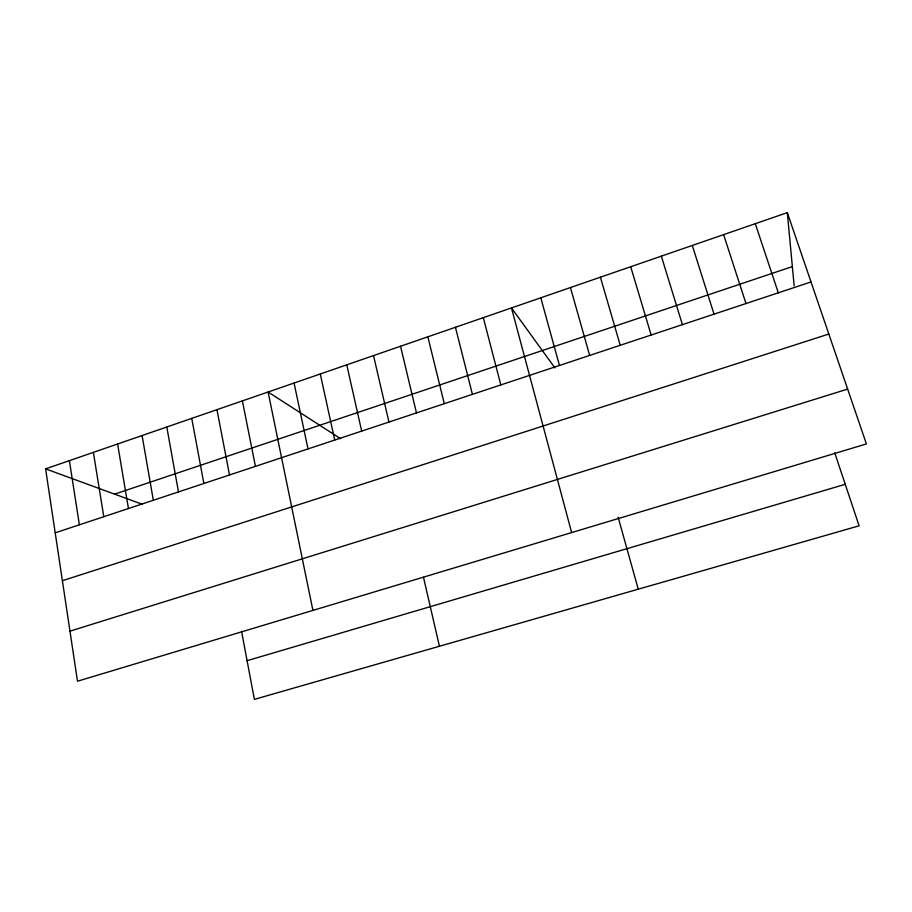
<?xml version="1.0" encoding="UTF-8"?>
<svg xmlns="http://www.w3.org/2000/svg" width="912" height="912" viewBox="0 0 912 912"><rect width="100%" height="100%" fill="white"/><g stroke="black" fill="none" stroke-linecap="round" stroke-linejoin="round"><path stroke-width="1.37" d="M45.6 468.871L787.318 212.633L866.4 443.927L77.486 681.218L45.6 468.871L142.261 504.279M114.57 494.144L792.346 266.6M55.199 532.836L811.019 281.956M62.392 580.716L828.826 334.043M69.962 631.15L847.647 389.093M247.095 660.687L845.253 484.306M340.598 438.706L268.094 392.012L312.919 610.402M554.906 367.912L511.472 307.937L571.642 532.585M834.731 452.797L859.104 525.814L254.38 699.367L241.555 631.275M755.296 223.702L778.312 292.809M723.626 234.646L745.982 303.536M692.311 245.465L714.016 314.15M661.337 256.158L682.404 324.649M630.705 266.737L651.145 335.023M600.404 277.202L620.24 345.283M570.445 287.565L589.676 355.429M618.142 517.229L638.252 589.198M540.793 297.802L559.444 365.461M483.314 317.661L500.825 384.921M455.441 327.294L472.416 394.349M427.853 336.824L444.304 403.685M400.539 346.252L416.476 412.919M373.521 355.589L388.945 422.062M423.464 577.25L439.447 646.255M346.765 364.834L361.688 431.102M320.283 373.977L334.715 440.063M294.063 383.04L308.017 448.921M242.398 400.892L255.417 466.385M216.953 409.682L229.516 474.981M191.748 418.38L203.866 483.497M166.793 427.01L178.478 491.921M142.09 435.537L153.33 500.266M117.614 443.996L128.444 508.531M93.377 452.363L103.786 516.716M69.38 460.663L79.378 524.81M787.318 212.633L794.147 285.855"/></g></svg>
